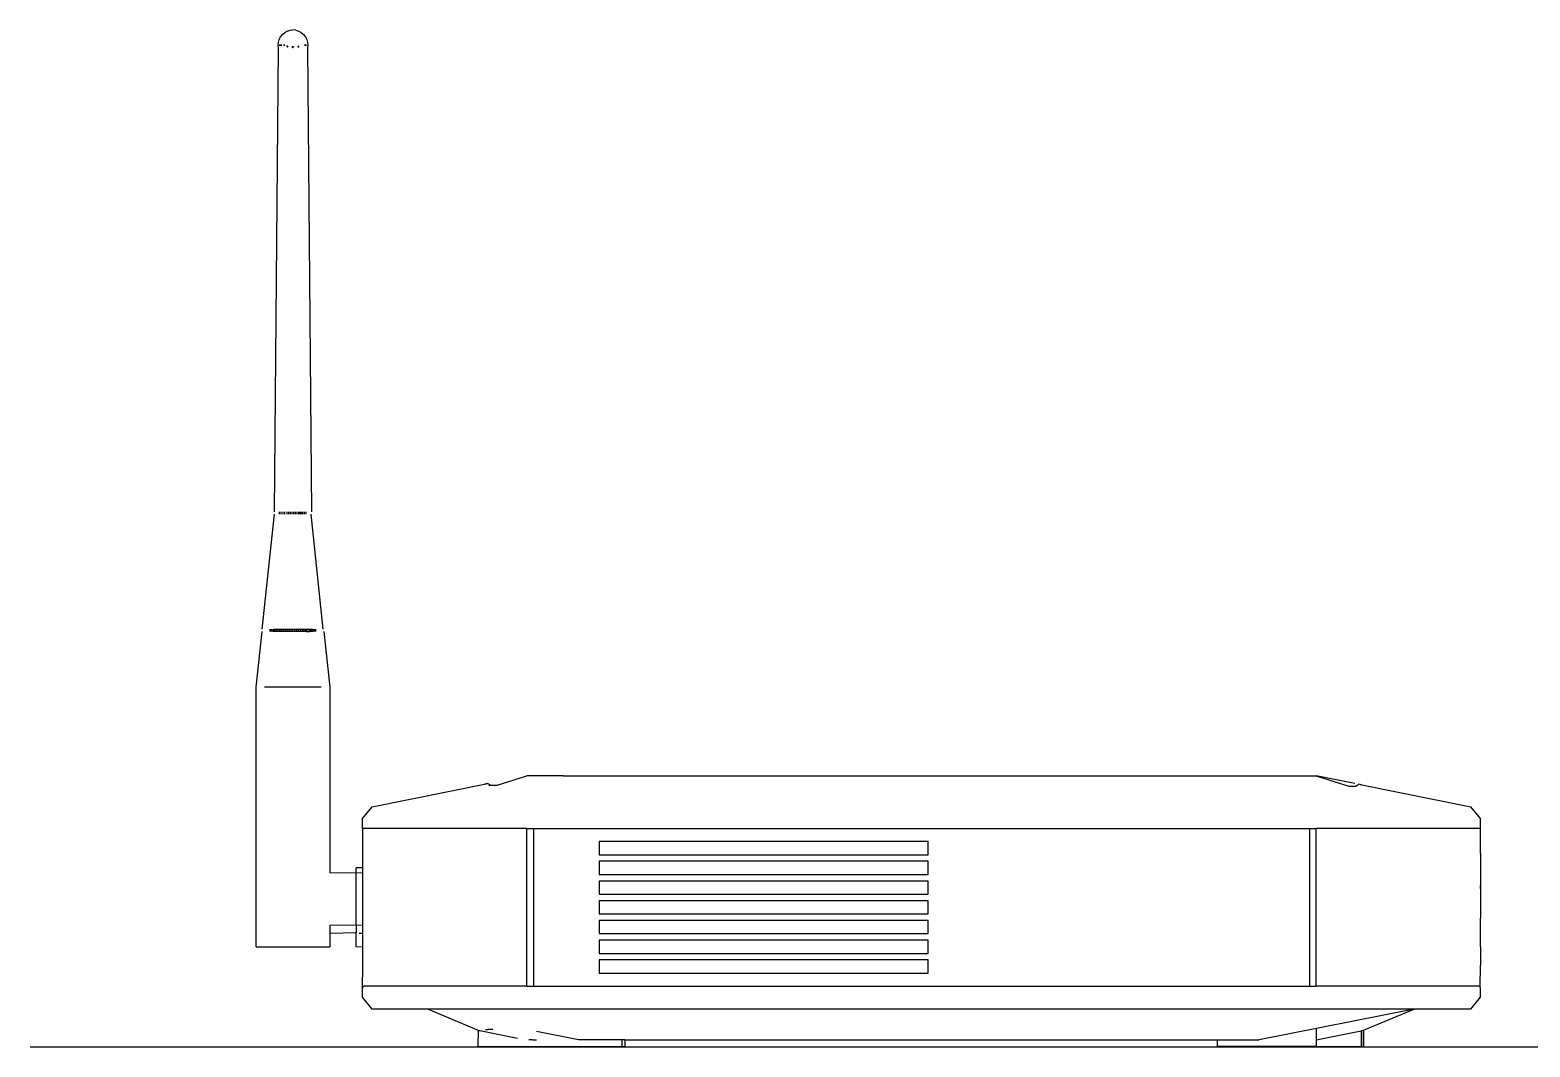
# Model space of a CAD drawing. Header units: centimetres. Extents: x 0.34 to 5.36, y -1.9 to 1.98.
# Drawn here: x 0.338 to 2.847, y -1.899 to -0.198 of the extents above; entities that cross this region are included whole.
import ezdxf

# ---------------------------------------------------------------- set-up
doc = ezdxf.new("R2010")
doc.units = ezdxf.units.CM
doc.layers.add('Edges', color=7, linetype='Continuous')

# ---------------------------------------------------------------- blocks, each defined once
blk = doc.blocks.new('router ls')
at = {"layer": 'Edges'}
for p, q in [((-0.9391, 1.0789), (-0.9354, 1.0821)), ((-0.9354, 1.0821), (-0.931, 1.0845)), ((-0.931, 1.0845), (-0.9264, 1.0859)), ((-0.9264, 1.0859), (-0.9215, 1.0864)), ((-0.9166, 1.0859), (-0.9215, 1.0864)), ((-0.9166, 1.0859), (-0.912, 1.0845)), ((-0.912, 1.0845), (-0.9076, 1.0821)), ((-0.9076, 1.0821), (-0.9039, 1.0789)), ((-0.9524, 0.2807), (-0.946, 1.0559)), ((-0.9464, 1.0609), (-0.946, 1.0659)), ((-0.946, 1.0559), (-0.9464, 1.0609)), ((-0.946, 1.0659), (-0.9445, 1.0707)), ((-0.9445, 1.0707), (-0.9422, 1.0751)), ((-0.9399, 1.0609), (-0.9445, 1.0609)), ((-0.9445, 1.0609), (-0.9399, 1.0609)), ((-0.9399, 1.0609), (-0.9445, 1.0609)), ((-0.9422, 1.0751), (-0.9391, 1.0789)), ((-0.935, 1.0609), (-0.9376, 1.0609)), ((-0.935, 1.0609), (-0.9376, 1.0609)), ((-0.9376, 1.0609), (-0.935, 1.0609)), ((-0.9322, 1.0602), (-0.9308, 1.0578)), ((-0.9308, 1.0578), (-0.9293, 1.06)), ((-0.9232, 1.0593), (-0.9215, 1.0565)), ((-0.9215, 1.0565), (-0.92, 1.0589)), ((-0.9139, 1.0597), (-0.9124, 1.0575)), ((-0.9121, 1.0569), (-0.9109, 1.0593)), ((-0.9039, 1.0789), (-0.9008, 1.0751)), ((-0.8989, 1.0609), (-0.9023, 1.0609)), ((-0.8989, 1.0609), (-0.9023, 1.0609)), ((-0.9023, 1.0609), (-0.8989, 1.0609)), ((-0.9008, 1.0751), (-0.8985, 1.0707)), ((-0.8985, 1.0707), (-0.897, 1.0659)), ((-0.897, 1.0659), (-0.8966, 1.0609)), ((-0.8966, 1.0609), (-0.897, 1.0559)), ((-0.897, 1.0559), (-0.8908, 0.2807)), ((-0.9729, 0.0843), (-0.9524, 0.2768)), ((-0.9441, 0.2768), (-0.9441, 0.2807)), ((-0.9415, 0.2768), (-0.9415, 0.2807)), ((-0.9381, 0.2768), (-0.9381, 0.2807)), ((-0.9349, 0.2768), (-0.9349, 0.2807)), ((-0.9312, 0.2768), (-0.9312, 0.2807)), ((-0.9286, 0.2768), (-0.9286, 0.2807)), ((-0.9258, 0.2768), (-0.9258, 0.2807)), ((-0.923, 0.2768), (-0.923, 0.2807)), ((-0.9202, 0.2768), (-0.9202, 0.2807)), ((-0.9174, 0.2768), (-0.9174, 0.2807)), ((-0.9146, 0.2768), (-0.9146, 0.2807)), ((-0.9119, 0.2768), (-0.9119, 0.2807)), ((-0.9083, 0.2768), (-0.9119, 0.2807)), ((-0.9083, 0.2768), (-0.9083, 0.2807)), ((-0.9083, 0.2768), (-0.9051, 0.2807)), ((-0.9051, 0.2768), (-0.9051, 0.2807)), ((-0.9025, 0.2768), (-0.9025, 0.2807)), ((-0.8996, 0.2768), (-0.8996, 0.2807)), ((-0.8712, 0.0843), (-0.891, 0.2768)), ((-0.9832, -0.0127), (-0.9733, 0.0805)), ((-0.9598, 0.0805), (-0.9598, 0.0843)), ((-0.9572, 0.0805), (-0.9572, 0.0843)), ((-0.9545, 0.0805), (-0.9572, 0.0843)), ((-0.9545, 0.0805), (-0.9517, 0.0843)), ((-0.9545, 0.0805), (-0.9543, 0.0843)), ((-0.952, 0.0805), (-0.9545, 0.0805)), ((-0.9543, 0.0843), (-0.9517, 0.0843)), ((-0.952, 0.0805), (-0.9517, 0.0843)), ((-0.9493, 0.0805), (-0.952, 0.0805)), ((-0.9517, 0.0843), (-0.9491, 0.0843)), ((-0.9493, 0.0805), (-0.9491, 0.0843)), ((-0.9465, 0.0805), (-0.9493, 0.0805)), ((-0.9491, 0.0843), (-0.9463, 0.0843)), ((-0.9465, 0.0805), (-0.9463, 0.0843)), ((-0.9436, 0.0805), (-0.9465, 0.0805)), ((-0.9463, 0.0843), (-0.9434, 0.0843)), ((-0.9436, 0.0805), (-0.9434, 0.0843)), ((-0.9406, 0.0805), (-0.9436, 0.0805)), ((-0.9434, 0.0843), (-0.9405, 0.0843)), ((-0.9406, 0.0805), (-0.9405, 0.0843)), ((-0.9376, 0.0805), (-0.9406, 0.0805)), ((-0.9405, 0.0843), (-0.9374, 0.0843)), ((-0.9376, 0.0805), (-0.9374, 0.0843)), ((-0.9345, 0.0805), (-0.9376, 0.0805)), ((-0.9374, 0.0843), (-0.9344, 0.0843)), ((-0.9345, 0.0805), (-0.9344, 0.0843)), ((-0.9313, 0.0805), (-0.9345, 0.0805)), ((-0.9344, 0.0843), (-0.9312, 0.0843)), ((-0.9313, 0.0805), (-0.9312, 0.0843)), ((-0.9281, 0.0805), (-0.9313, 0.0805)), ((-0.9312, 0.0843), (-0.928, 0.0843)), ((-0.9281, 0.0805), (-0.928, 0.0843)), ((-0.9248, 0.0805), (-0.9281, 0.0805)), ((-0.928, 0.0843), (-0.9248, 0.0843)), ((-0.9248, 0.0843), (-0.9216, 0.0843)), ((-0.9248, 0.0805), (-0.9248, 0.0843)), ((-0.9216, 0.0805), (-0.9248, 0.0805)), ((-0.9216, 0.0843), (-0.9184, 0.0843)), ((-0.9216, 0.0805), (-0.9216, 0.0843)), ((-0.9184, 0.0805), (-0.9216, 0.0805)), ((-0.9184, 0.0843), (-0.9152, 0.0843)), ((-0.9184, 0.0805), (-0.9184, 0.0843)), ((-0.9151, 0.0805), (-0.9184, 0.0805)), ((-0.9152, 0.0843), (-0.912, 0.0843)), ((-0.9151, 0.0805), (-0.9152, 0.0843)), ((-0.9119, 0.0805), (-0.9151, 0.0805)), ((-0.912, 0.0843), (-0.9088, 0.0843)), ((-0.9119, 0.0805), (-0.912, 0.0843)), ((-0.9087, 0.0805), (-0.9119, 0.0805)), ((-0.9088, 0.0843), (-0.9058, 0.0843)), ((-0.9087, 0.0805), (-0.9088, 0.0843)), ((-0.9056, 0.0805), (-0.9087, 0.0805)), ((-0.9058, 0.0843), (-0.9027, 0.0843)), ((-0.9056, 0.0805), (-0.9058, 0.0843)), ((-0.9056, 0.0805), (-0.9027, 0.0843)), ((-0.9026, 0.0805), (-0.9056, 0.0805)), ((-0.9027, 0.0843), (-0.8998, 0.0843)), ((-0.9026, 0.0805), (-0.9027, 0.0843)), ((-0.8996, 0.0805), (-0.9026, 0.0805)), ((-0.8998, 0.0843), (-0.8969, 0.0843)), ((-0.8996, 0.0805), (-0.8998, 0.0843)), ((-0.8996, 0.0805), (-0.8969, 0.0843)), ((-0.8996, 0.0805), (-0.8939, 0.0805)), ((-0.8969, 0.0843), (-0.8941, 0.0843)), ((-0.8941, 0.0843), (-0.8915, 0.0843)), ((-0.8939, 0.0805), (-0.8941, 0.0843)), ((-0.8912, 0.0805), (-0.8939, 0.0805)), ((-0.8915, 0.0843), (-0.8889, 0.0843)), ((-0.8912, 0.0805), (-0.8915, 0.0843)), ((-0.8887, 0.0805), (-0.8915, 0.0843)), ((-0.8887, 0.0805), (-0.8912, 0.0805)), ((-0.8887, 0.0805), (-0.8889, 0.0843)), ((-0.886, 0.0805), (-0.8889, 0.0843)), ((-0.886, 0.0805), (-0.886, 0.0843)), ((-0.8834, 0.0805), (-0.886, 0.0843)), ((-0.8834, 0.0805), (-0.8834, 0.0843)), ((-0.8699, 0.0805), (-0.86, -0.0127)), ((-0.9832, -0.447), (-0.9832, -0.0127)), ((-0.8741, -0.0127), (-0.9691, -0.0127)), ((-0.86, -0.0127), (-0.86, -0.3234)), ((-0.7889, -0.2127), (-0.5956, -0.1741)), ((-0.5956, -0.1741), (-0.6009, -0.1751)), ((-0.5956, -0.1741), (-0.5904, -0.1766)), ((-0.58, -0.1765), (-0.5301, -0.161)), ((-0.4697, -0.161), (-0.5301, -0.161)), ((-0.4697, -0.161), (-0.377, -0.161)), ((-0.377, -0.161), (0.7277, -0.161)), ((0.7277, -0.161), (0.7899, -0.161)), ((0.8547, -0.1739), (0.7899, -0.161)), ((0.7899, -0.161), (0.8447, -0.1782)), ((0.8563, -0.1782), (0.8614, -0.1753)), ((0.8666, -0.1763), (0.8614, -0.1753)), ((-0.5937, -0.1767), (-0.5904, -0.1766)), ((-0.5904, -0.1766), (-0.5872, -0.1766)), ((-0.5872, -0.1766), (-0.5834, -0.1766)), ((-0.5834, -0.1766), (-0.58, -0.1765)), ((0.8447, -0.1782), (0.8488, -0.1782)), ((0.8488, -0.1782), (0.8529, -0.1782)), ((0.8488, -0.1782), (0.8563, -0.1782)), ((0.8529, -0.1782), (0.8563, -0.1782)), ((0.8639, -0.1758), (1.0487, -0.2127)), ((-0.8051, -0.2325), (-0.7889, -0.2127)), ((1.0649, -0.2325), (1.0487, -0.2127)), ((-0.8051, -0.249), (-0.8051, -0.2325)), ((-0.5301, -0.249), (-0.8051, -0.249)), ((-0.8051, -0.249), (-0.8051, -0.304)), ((-0.5301, -0.249), (-0.5191, -0.249)), ((-0.5301, -0.513), (-0.5301, -0.249)), ((-0.5191, -0.249), (0.7789, -0.249)), ((-0.5191, -0.249), (-0.5191, -0.513)), ((0.7789, -0.249), (0.7789, -0.513)), ((0.7789, -0.249), (0.7899, -0.249)), ((0.7899, -0.513), (0.7899, -0.249)), ((1.0649, -0.249), (0.7899, -0.249)), ((1.0649, -0.249), (1.0649, -0.2325)), ((1.0649, -0.2911), (1.0649, -0.249)), ((0.1409, -0.271), (-0.4091, -0.271)), ((-0.4091, -0.271), (-0.4091, -0.293)), ((0.1409, -0.293), (0.1409, -0.271)), ((-0.4091, -0.293), (0.1409, -0.293)), ((1.0649, -0.2911), (1.0651, -0.288)), ((1.0649, -0.2911), (1.0649, -0.3495)), ((-0.8161, -0.3239), (-0.86, -0.3234)), ((-0.8051, -0.315), (-0.8161, -0.315)), ((-0.8161, -0.3239), (-0.8161, -0.315)), ((-0.8051, -0.3234), (-0.8161, -0.3239)), ((-0.8161, -0.4109), (-0.8161, -0.3239)), ((-0.8161, -0.3487), (-0.8161, -0.3239)), ((-0.8051, -0.304), (-0.8051, -0.315)), ((-0.8051, -0.315), (-0.8051, -0.3234)), ((-0.8051, -0.3234), (-0.8051, -0.4114)), ((-0.4091, -0.304), (-0.4091, -0.326)), ((0.1409, -0.304), (-0.4091, -0.304)), ((-0.4091, -0.326), (0.1409, -0.326)), ((0.1409, -0.326), (0.1409, -0.304)), ((-0.8051, -0.3389), (-0.8051, -0.3487)), ((-0.4091, -0.337), (-0.4091, -0.359)), ((0.1409, -0.337), (-0.4091, -0.337)), ((0.1409, -0.359), (0.1409, -0.337)), ((1.0649, -0.3495), (1.0649, -0.3443)), ((1.0649, -0.3495), (1.0649, -0.399)), ((-0.4091, -0.359), (0.1409, -0.359)), ((-0.4091, -0.37), (-0.4091, -0.392)), ((0.1409, -0.37), (-0.4091, -0.37)), ((0.1409, -0.392), (0.1409, -0.37)), ((-0.4091, -0.392), (0.1409, -0.392)), ((1.0652, -0.4469), (1.0649, -0.399)), ((-0.8161, -0.4109), (-0.86, -0.4114)), ((-0.86, -0.4114), (-0.86, -0.425)), ((-0.8161, -0.4239), (-0.86, -0.425)), ((-0.86, -0.425), (-0.86, -0.447)), ((-0.8161, -0.4109), (-0.8161, -0.4239)), ((-0.8051, -0.4114), (-0.8161, -0.4109)), ((-0.8161, -0.447), (-0.8161, -0.4239)), ((-0.8051, -0.425), (-0.8106, -0.425)), ((-0.8051, -0.4114), (-0.8051, -0.425)), ((-0.8051, -0.425), (-0.8051, -0.4478)), ((0.1409, -0.403), (-0.4091, -0.403)), ((-0.4091, -0.403), (-0.4091, -0.425)), ((-0.4091, -0.425), (0.1409, -0.425)), ((0.1409, -0.425), (0.1409, -0.403)), ((-0.9832, -0.447), (-0.86, -0.447)), ((-0.8051, -0.4478), (-0.8161, -0.447)), ((-0.8051, -0.4478), (-0.8051, -0.48)), ((0.1409, -0.436), (-0.4091, -0.436)), ((-0.4091, -0.436), (-0.4091, -0.458)), ((0.1409, -0.458), (0.1409, -0.436)), ((1.0652, -0.4469), (1.0649, -0.4588)), ((-0.4091, -0.458), (0.1409, -0.458)), ((0.1409, -0.469), (-0.4091, -0.469)), ((-0.4091, -0.469), (-0.4091, -0.491)), ((0.1409, -0.491), (0.1409, -0.469)), ((1.0649, -0.4588), (1.0649, -0.4779)), ((-0.8051, -0.48), (-0.8056, -0.5149)), ((-0.4091, -0.491), (0.1409, -0.491)), ((1.0644, -0.5149), (1.0649, -0.4779)), ((-0.8056, -0.5149), (-0.803, -0.513)), ((-0.8056, -0.5149), (-0.8056, -0.5314)), ((-0.5301, -0.513), (-0.803, -0.513)), ((-0.5301, -0.513), (-0.5191, -0.513)), ((-0.5191, -0.513), (0.7789, -0.513)), ((0.7789, -0.513), (0.7899, -0.513)), ((1.0627, -0.513), (0.7899, -0.513)), ((1.0644, -0.5149), (1.0644, -0.5314)), ((-0.8056, -0.5314), (-0.7894, -0.5512)), ((-0.6956, -0.5512), (-0.7894, -0.5512)), ((-0.6956, -0.5512), (-0.6117, -0.5867)), ((0.9543, -0.5512), (-0.6956, -0.5512)), ((0.9537, -0.5512), (0.6949, -0.6029)), ((0.9543, -0.5512), (0.8688, -0.5871)), ((1.0482, -0.5512), (0.9543, -0.5512)), ((1.0644, -0.5314), (1.0482, -0.5512)), ((-0.6117, -0.5867), (-0.6125, -0.6139)), ((-0.6117, -0.5867), (-0.5461, -0.5998)), ((-0.6117, -0.5867), (-0.6084, -0.5874)), ((-0.5993, -0.5851), (-0.5956, -0.5851)), ((-0.5915, -0.5851), (-0.5956, -0.5851)), ((-0.5873, -0.5852), (-0.5915, -0.5851)), ((-0.4438, -0.6029), (-0.5139, -0.5889)), ((0.7902, -0.5839), (0.7902, -0.6139)), ((0.7902, -0.6028), (0.8651, -0.5878)), ((0.8688, -0.5871), (0.8651, -0.5878)), ((0.8651, -0.5878), (0.8653, -0.6139)), ((0.8653, -0.5874), (0.8653, -0.6139)), ((0.8688, -0.5871), (0.8688, -0.6139)), ((0.8691, -0.587), (0.8691, -0.6139)), ((-0.6125, -0.6139), (-0.3663, -0.6139)), ((-0.5208, -0.6029), (-0.5268, -0.6029)), ((-0.5208, -0.6029), (-0.5139, -0.6029)), ((-0.3715, -0.6029), (-0.4438, -0.6029)), ((-0.3715, -0.6029), (-0.3715, -0.6139)), ((-0.3663, -0.6029), (-0.3715, -0.6029)), ((-0.3663, -0.6029), (-0.3663, -0.6139)), ((-0.3663, -0.6029), (0.6243, -0.6029)), ((0.6243, -0.6029), (0.6243, -0.6139)), ((0.6243, -0.6029), (0.6949, -0.6029)), ((0.7902, -0.6139), (0.6243, -0.6139)), ((0.7902, -0.6139), (0.7946, -0.6139)), ((0.7946, -0.6139), (0.8527, -0.6139)), ((0.8527, -0.6139), (0.8653, -0.6139)), ((0.8527, -0.6139), (0.8552, -0.6139))]:
    blk.add_line(p, q, dxfattribs=at)

msp = doc.modelspace()

# ---------------------------------------------------------------- linework, layer by layer
msp.add_line((0.3381, -1.8986), (5.3564, -1.8986))

# ---------------------------------------------------------------- block references
msp.add_blockref('router ls', (1.6995, -1.284))

doc.saveas('drawing.dxf')
